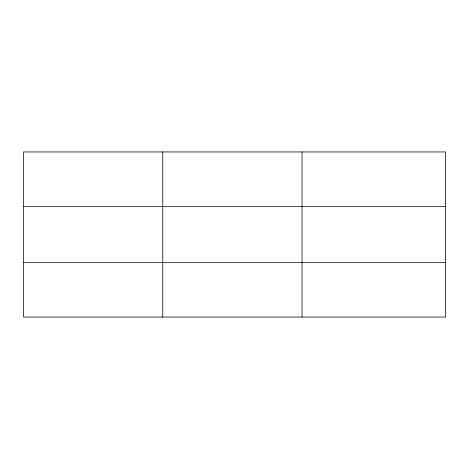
<?xml version="1.0" encoding="UTF-8"?>
<svg xmlns="http://www.w3.org/2000/svg" width="469" height="469" viewBox="0 0 469 469"><rect width="100%" height="100%" fill="white"/><g stroke="black" fill="none" stroke-linecap="round" stroke-linejoin="round"><path stroke-width="0.7" d="M162.743 317.056L162.743 151.944M302.036 317.056L302.036 151.944M445.55 262.57L445.55 317.056L23.45 317.056L23.45 151.944L445.55 151.944L445.55 262.57L23.45 262.57M23.45 206.43L445.55 206.43"/></g></svg>
